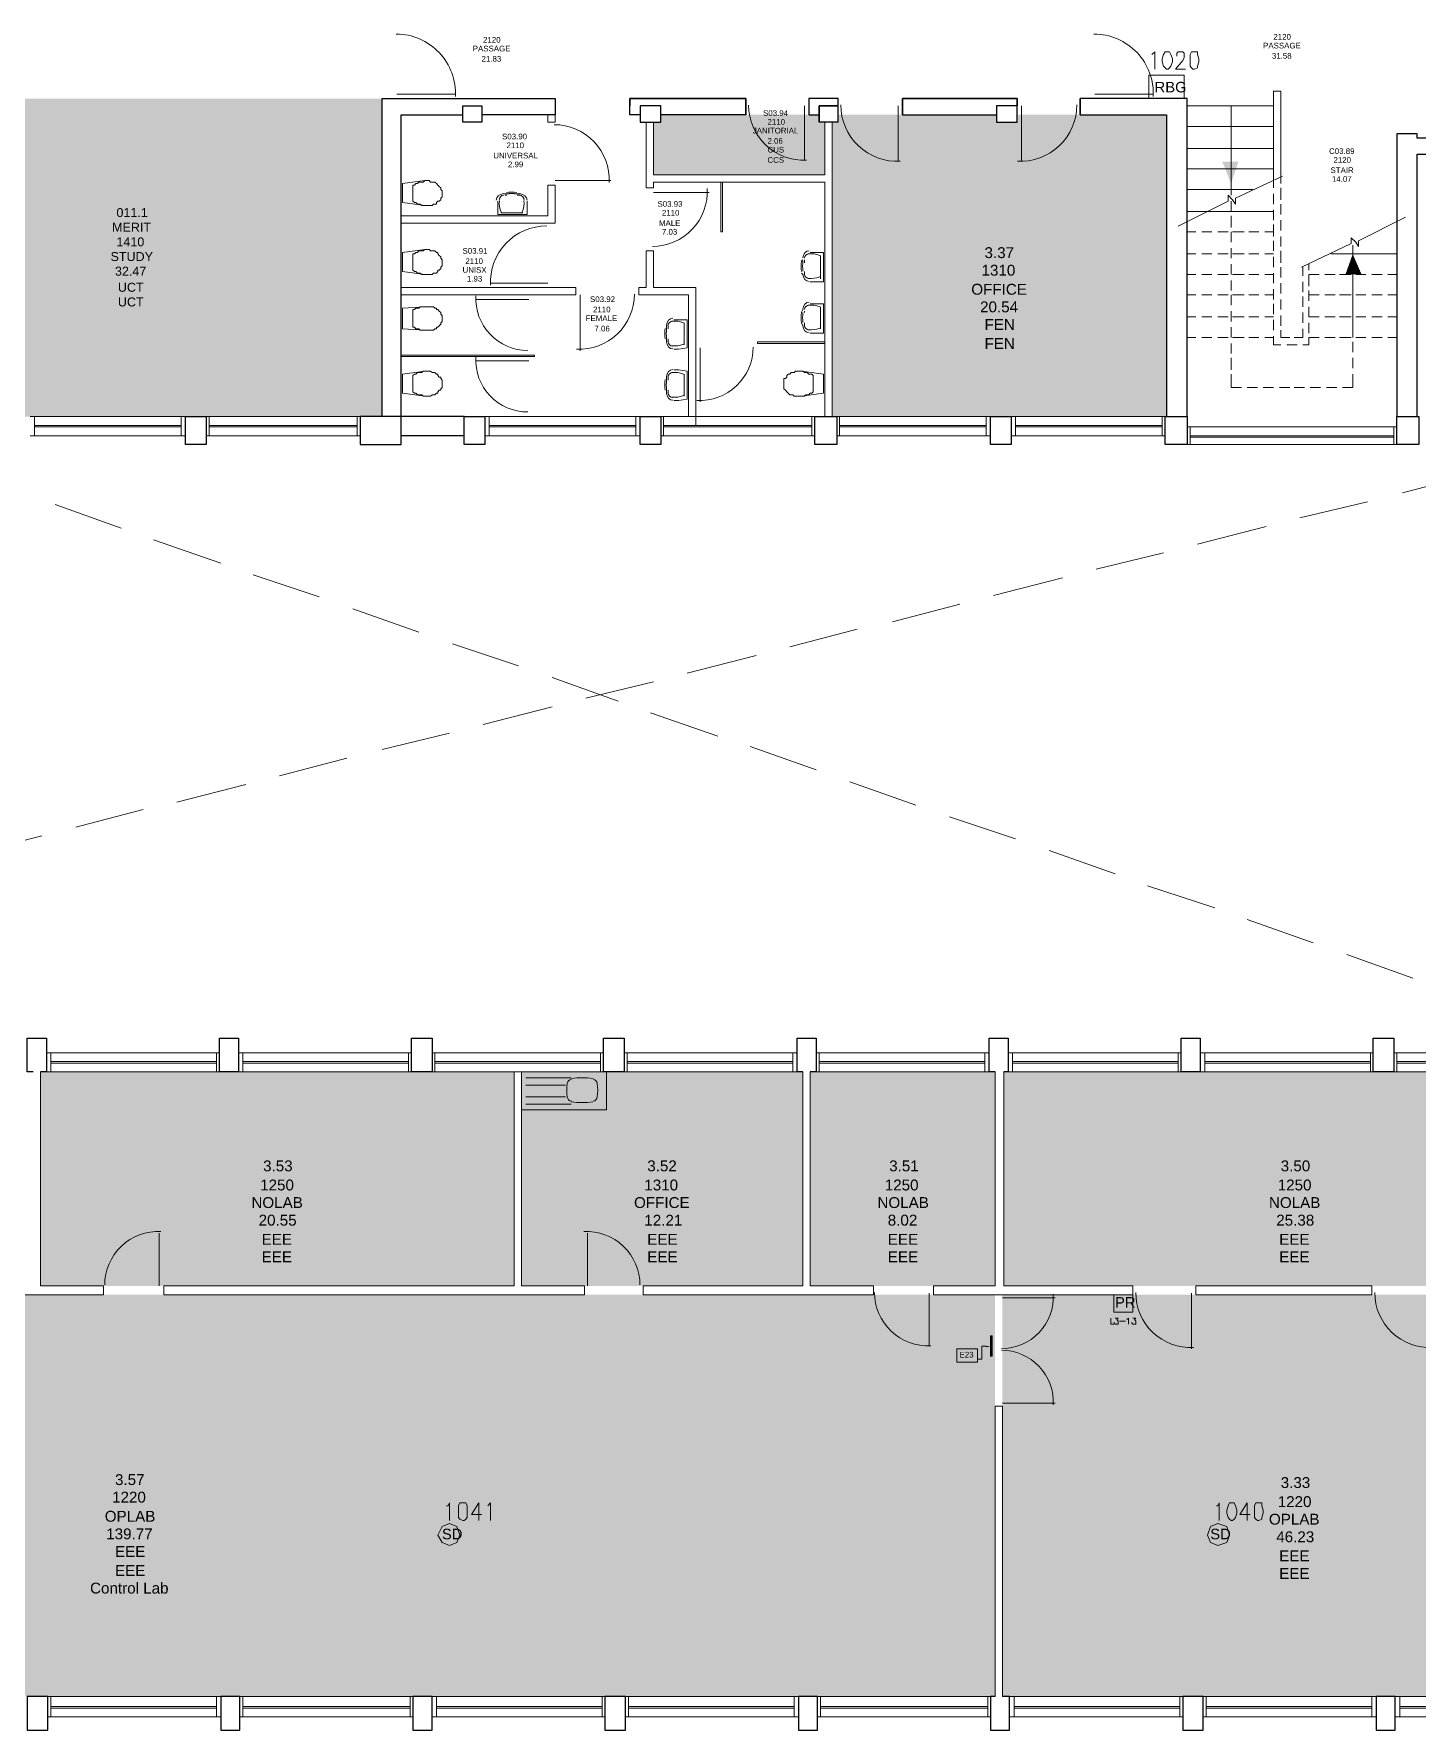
# Model space of a CAD drawing. Header units: millimetres. Extents: x -59 to 47, y 152 to 919.
# Drawn here: x 10.02 to 29.99, y 281.39 to 305.89 of the extents above; entities that cross this region are included whole.
import ezdxf

# ---------------------------------------------------------------- set-up
doc = ezdxf.new("R2010")
doc.units = ezdxf.units.MM
for name, color, linetype, true_color in [('PDF_0', 7, 'Continuous', 0xed1f24), ('PDF_014403$_ps_FIRE_ALARM', 7, 'Continuous', 0x37dd00), ('PDF_014403$HL-TMP', 7, 'Continuous', 0x99cde0)]:
    doc.layers.add(name, color=color, linetype=linetype, true_color=true_color)
for name, color, linetype in [('PDF_014403$_ps_TEXTBOLD$FIRE', 2, 'Continuous'), ('PDF_014403$BL', 7, 'Continuous'), ('PDF_014403$DR', 7, 'Continuous'), ('PDF_014403$FI-DSG', 7, 'Continuous'), ('PDF_014403$PL-STAIR', 7, 'Continuous'), ('PDF_014403$PL-TOIL', 7, 'Continuous'), ('PDF_014403$WA', 7, 'Continuous'), ('PDF_014403$WA-COL', 7, 'Continuous'), ('PDF_014403$WA-EXT', 7, 'Continuous'), ('PDF_014403$WA-PART', 7, 'Continuous'), ('PDF_014403$WN', 7, 'Continuous'), ('PDF_Text', 7, 'Continuous')]:
    doc.layers.add(name, color=color, linetype=linetype)
doc.styles.add('PDF ArialMT', font='arial.ttf')

msp = doc.modelspace()

# ---------------------------------------------------------------- linework, layer by layer
at = {"layer": 'PDF_0', "color": 7, "lineweight": 0}
for points in [[(16.024, 284.061), (16.129, 284.103), (16.172, 284.209), (16.129, 284.336), (16.024, 284.379), (15.918, 284.336), (15.854, 284.209), (15.918, 284.103)], [(27.115, 284.061), (27.242, 284.103), (27.284, 284.209), (27.242, 284.336), (27.115, 284.379), (27.009, 284.336), (26.967, 284.209), (27.009, 284.103)]]:
    msp.add_lwpolyline(points, close=True, dxfattribs=at)
at = {"layer": 'PDF_014403$_ps_FIRE_ALARM', "lineweight": 0}
for points in [[(26.628, 304.953), (26.628, 305.292), (26.12, 305.292), (26.12, 304.953)], [(25.887, 287.427), (25.887, 287.681), (25.612, 287.681), (25.612, 287.427)]]:
    msp.add_lwpolyline(points, close=True, dxfattribs=at)
at = {"layer": 'PDF_014403$_ps_TEXTBOLD$FIRE', "lineweight": 20}
for points in [[(26.163, 305.588), (26.205, 305.63), (26.205, 305.376)], [(26.522, 305.567), (26.522, 305.588), (26.522, 305.609), (26.544, 305.63), (26.565, 305.63), (26.607, 305.63), (26.628, 305.609), (26.628, 305.588), (26.628, 305.567), (26.628, 305.546), (26.607, 305.503), (26.501, 305.376), (26.649, 305.376)], [(25.57, 287.342), (25.57, 287.257), (25.612, 287.257)], [(25.633, 287.342), (25.676, 287.342), (25.655, 287.321), (25.676, 287.3), (25.676, 287.279), (25.676, 287.257), (25.655, 287.257), (25.633, 287.257), (25.612, 287.279)], [(25.697, 287.3), (25.782, 287.3)], [(25.803, 287.321), (25.824, 287.342), (25.824, 287.257)], [(25.887, 287.342), (25.93, 287.342), (25.909, 287.321), (25.93, 287.3), (25.93, 287.279), (25.93, 287.257), (25.909, 287.257), (25.887, 287.257), (25.866, 287.279)], [(15.981, 284.633), (16.002, 284.633), (16.024, 284.675), (16.024, 284.421)], [(16.447, 284.421), (16.447, 284.675), (16.341, 284.506), (16.489, 284.506)], [(16.574, 284.633), (16.616, 284.675), (16.616, 284.421)], [(27.094, 284.633), (27.115, 284.633), (27.136, 284.675), (27.136, 284.421)], [(27.538, 284.421), (27.538, 284.675), (27.433, 284.506), (27.581, 284.506)]]:
    msp.add_lwpolyline(points, dxfattribs=at)
for points in [[(26.374, 305.63), (26.353, 305.63), (26.332, 305.588), (26.311, 305.525), (26.311, 305.482), (26.332, 305.419), (26.353, 305.398), (26.374, 305.376), (26.395, 305.376), (26.417, 305.398), (26.438, 305.419), (26.459, 305.482), (26.459, 305.525), (26.438, 305.588), (26.417, 305.63), (26.395, 305.63)], [(26.755, 305.63), (26.734, 305.63), (26.713, 305.588), (26.713, 305.525), (26.713, 305.482), (26.713, 305.419), (26.734, 305.398), (26.755, 305.376), (26.776, 305.376), (26.819, 305.398), (26.819, 305.419), (26.84, 305.482), (26.84, 305.525), (26.819, 305.588), (26.819, 305.63), (26.776, 305.63)], [(16.214, 284.675), (16.172, 284.675), (16.151, 284.633), (16.151, 284.569), (16.151, 284.527), (16.151, 284.463), (16.172, 284.442), (16.214, 284.421), (16.235, 284.421), (16.256, 284.442), (16.278, 284.463), (16.278, 284.527), (16.278, 284.569), (16.278, 284.633), (16.256, 284.675), (16.235, 284.675)], [(27.306, 284.675), (27.284, 284.675), (27.263, 284.633), (27.242, 284.569), (27.242, 284.527), (27.263, 284.463), (27.284, 284.442), (27.306, 284.421), (27.327, 284.421), (27.348, 284.442), (27.369, 284.463), (27.39, 284.527), (27.39, 284.569), (27.369, 284.633), (27.348, 284.675), (27.327, 284.675)], [(27.687, 284.675), (27.665, 284.675), (27.644, 284.633), (27.644, 284.569), (27.644, 284.527), (27.644, 284.463), (27.665, 284.442), (27.687, 284.421), (27.708, 284.421), (27.75, 284.442), (27.75, 284.463), (27.771, 284.527), (27.771, 284.569), (27.75, 284.633), (27.75, 284.675), (27.708, 284.675)]]:
    msp.add_lwpolyline(points, close=True, dxfattribs=at)
at = {"layer": 'PDF_014403$BL', "lineweight": 9}
for points in [[(27.919, 303.662), (27.919, 303.789), (27.919, 305.059), (28.025, 305.059), (28.025, 303.831), (28.025, 303.725)], [(27.919, 303.577), (27.919, 303.429)], [(28.025, 303.662), (28.025, 303.493)], [(27.919, 303.344), (27.919, 303.196)], [(28.025, 303.429), (28.025, 303.281)], [(27.919, 303.133), (27.919, 302.963)], [(28.025, 303.196), (28.025, 303.048)], [(27.919, 302.9), (27.919, 302.752)], [(28.025, 302.963), (28.025, 302.815)], [(28.025, 302.752), (28.025, 302.582)], [(27.919, 302.667), (27.919, 302.519)], [(28.025, 302.519), (28.025, 302.371)], [(28.343, 302.519), (28.343, 302.392)], [(28.427, 302.561), (28.427, 302.477)], [(27.919, 302.434), (27.919, 302.286)], [(28.025, 302.286), (28.025, 302.138)], [(28.343, 302.307), (28.343, 302.159)], [(28.427, 302.413), (28.427, 302.244)], [(27.919, 302.201), (27.919, 302.053)], [(28.025, 302.053), (28.025, 301.905)], [(28.343, 302.096), (28.343, 301.947)], [(28.427, 302.18), (28.427, 302.032)], [(27.919, 301.99), (27.919, 301.842)], [(27.919, 301.757), (27.919, 301.609)], [(28.025, 301.82), (28.025, 301.672)], [(28.343, 301.863), (28.343, 301.715)], [(28.427, 301.947), (28.427, 301.799)], [(27.919, 301.524), (27.919, 301.397), (28.025, 301.397)], [(28.025, 301.609), (28.025, 301.503), (28.152, 301.503)], [(28.343, 301.63), (28.343, 301.503), (28.216, 301.503)], [(28.427, 301.503), (28.427, 301.397), (28.343, 301.397)], [(28.427, 301.715), (28.427, 301.566)], [(28.11, 301.397), (28.258, 301.397)], [(12.213, 300.36), (9.97, 300.36)], [(14.732, 300.36), (12.51, 300.36)], [(18.775, 300.36), (16.532, 300.36)], [(21.294, 300.36), (19.072, 300.36)], [(23.834, 300.36), (21.612, 300.36)], [(26.353, 300.36), (24.131, 300.36)], [(9.97, 300.085), (12.213, 300.085)], [(12.51, 300.085), (14.732, 300.085)], [(16.532, 300.085), (18.775, 300.085)], [(19.072, 300.085), (21.294, 300.085)], [(21.612, 300.085), (23.834, 300.085)], [(24.131, 300.085), (26.353, 300.085)], [(29.697, 300.212), (26.671, 300.212)], [(26.671, 299.958), (29.697, 299.958)], [(29.782, 299.259), (30.756, 299.513)], [(10.33, 299.09), (11.282, 298.751)], [(28.3, 298.899), (29.274, 299.132)], [(11.748, 298.582), (12.721, 298.243)], [(26.819, 298.518), (27.814, 298.772)], [(25.358, 298.158), (26.332, 298.391)], [(13.187, 298.074), (14.14, 297.756)], [(23.877, 297.777), (24.871, 298.031)], [(14.626, 297.587), (15.579, 297.248)], [(22.416, 297.396), (23.39, 297.65)], [(20.934, 297.037), (21.908, 297.291)], [(16.066, 297.079), (17.018, 296.761)], [(19.453, 296.656), (20.447, 296.91)], [(17.505, 296.592), (18.458, 296.253)], [(17.992, 296.296), (18.966, 296.529)], [(16.51, 295.915), (17.505, 296.169)], [(18.923, 296.084), (19.897, 295.745)], [(15.05, 295.555), (16.024, 295.788)], [(13.568, 295.174), (14.542, 295.428)], [(20.363, 295.597), (21.315, 295.259)], [(12.086, 294.793), (13.081, 295.047)], [(21.802, 295.089), (22.755, 294.751)], [(10.626, 294.433), (11.6, 294.687)], [(23.242, 294.581), (24.194, 294.264)], [(9.144, 294.052), (10.139, 294.306)], [(24.681, 294.094), (25.633, 293.756)], [(26.099, 293.586), (27.073, 293.269)], [(27.538, 293.1), (28.491, 292.761)], [(28.978, 292.592), (29.93, 292.253)], [(12.7, 291.173), (10.203, 291.173)], [(15.473, 291.173), (12.975, 291.173)], [(18.246, 291.173), (15.77, 291.173)], [(21.04, 291.173), (18.542, 291.173)], [(23.813, 291.173), (21.315, 291.173)], [(26.586, 291.173), (24.088, 291.173)], [(29.359, 291.173), (26.861, 291.173)], [(32.153, 291.173), (29.655, 291.173)], [(10.203, 290.898), (12.7, 290.898)], [(12.975, 290.898), (15.473, 290.898)], [(15.77, 290.898), (18.246, 290.898)], [(18.542, 290.898), (21.04, 290.898)], [(21.315, 290.898), (23.813, 290.898)], [(24.088, 290.898), (26.586, 290.898)], [(26.861, 290.898), (29.359, 290.898)], [(29.655, 290.898), (32.153, 290.898)], [(12.721, 281.881), (10.224, 281.881)], [(15.494, 281.881), (12.997, 281.881)], [(18.267, 281.881), (15.77, 281.881)], [(21.061, 281.881), (18.564, 281.881)], [(23.834, 281.881), (21.336, 281.881)], [(26.607, 281.881), (24.109, 281.881)], [(29.401, 281.881), (26.903, 281.881)], [(32.153, 281.881), (29.676, 281.881)], [(10.224, 281.585), (12.721, 281.585)], [(12.997, 281.585), (15.494, 281.585)], [(15.77, 281.585), (18.267, 281.585)], [(18.564, 281.585), (21.061, 281.585)], [(21.336, 281.585), (23.834, 281.585)], [(24.109, 281.585), (26.607, 281.585)], [(26.903, 281.585), (29.401, 281.585)], [(29.676, 281.585), (32.153, 281.585)]]:
    msp.add_lwpolyline(points, dxfattribs=at)
at = {"layer": 'PDF_014403$DR', "lineweight": 0}
for points in [[(15.262, 305.017), (16.108, 305.017), (15.262, 305.017)], [(25.337, 305.017), (26.184, 305.017), (25.337, 305.017)], [(21.146, 304.847), (21.146, 304.064), (21.146, 304.847)], [(22.501, 304.847), (22.501, 304.043), (22.501, 304.847)], [(24.279, 304.847), (24.279, 304.043), (24.279, 304.847)], [(17.548, 303.768), (18.352, 303.768), (17.548, 303.768)], [(18.966, 303.598), (19.77, 303.598), (18.966, 303.598)], [(17.442, 302.286), (16.616, 302.286), (17.442, 302.286)], [(17.167, 302.053), (16.405, 302.053), (17.167, 302.053)], [(17.907, 302.117), (17.907, 301.312), (17.907, 302.117)], [(17.907, 302.117), (17.907, 301.312), (17.907, 302.117)], [(19.643, 301.355), (19.643, 300.572), (19.643, 301.355)], [(17.167, 301.164), (16.405, 301.164), (17.167, 301.164)], [(11.832, 287.808), (11.832, 288.57), (11.832, 287.808)], [(18.013, 287.808), (18.013, 288.57), (18.013, 287.808)], [(22.945, 287.702), (22.945, 286.94), (22.945, 287.702)], [(24.004, 287.638), (24.766, 287.638), (24.004, 287.638)], [(26.734, 287.702), (26.734, 286.898), (26.734, 287.702)], [(24.004, 286.114), (24.766, 286.114), (24.004, 286.114)]]:
    msp.add_lwpolyline(points, dxfattribs=at)
msp.add_lwpolyline([(17.856, 301.335, 0.429405), (18.691, 302.127, -0.429405)], format="xyb", close=True, dxfattribs=at)
for centre, radius, start, end in [((15.251, 305.027), 0.857, 357.0454, 89.9993), ((25.326, 305.027), 0.857, 357.0454, 89.9993), ((21.135, 304.858), 0.794, 179.9998, 272.9555), ((22.486, 304.861), 0.815, 180, 272.9553), ((24.264, 304.861), 0.815, 267.0447, 360), ((17.533, 303.782), 0.794, 357.0447, 90), ((18.951, 303.612), 0.794, 270, 2.9553), ((17.427, 302.3), 0.815, 90, 182.9553), ((17.152, 302.067), 0.751, 177.0447, 270), ((19.633, 301.365), 0.773, 267.0447, 0.0007), ((17.152, 301.178), 0.751, 177.0447, 270), ((11.817, 287.821), 0.773, 87.0447, 180), ((17.999, 287.821), 0.773, 0, 92.9553), ((22.931, 287.715), 0.773, 180, 272.9553), ((23.989, 287.652), 0.751, 270, 2.9553), ((26.723, 287.712), 0.794, 179.9998, 272.9555), ((30.174, 287.712), 0.794, 179.9998, 272.9555), ((23.989, 286.128), 0.751, 357.0447, 90)]:
    msp.add_arc(centre, radius, start, end, dxfattribs=at)
at = {"layer": 'PDF_014403$FI-DSG', "lineweight": 9}
for points in [[(23.855, 286.792), (23.855, 287.088), (23.834, 287.088), (23.834, 286.792)], [(23.347, 286.898), (23.644, 286.898), (23.644, 286.707), (23.347, 286.707)]]:
    msp.add_lwpolyline(points, close=True, dxfattribs=at)
msp.add_lwpolyline([(23.771, 286.94), (23.707, 286.94), (23.707, 286.749), (23.644, 286.749)], dxfattribs=at)
at = {"layer": 'PDF_014403$FI-DSG', "transparency": 33554559}
for points in [[(23.855, 287.088), (23.834, 287.088), (23.855, 286.792)], [(23.834, 287.088), (23.855, 286.792), (23.834, 286.792)], [(23.771, 286.94), (23.834, 286.94), (23.771, 286.919)]]:
    msp.add_solid(points, dxfattribs=at)
at = {"layer": 'PDF_014403$HL-TMP', "transparency": 33554559}
for points in [[(15.05, 304.953), (7.811, 304.953), (15.05, 300.36)], [(7.811, 304.953), (15.05, 300.36), (7.811, 300.36)]]:
    msp.add_solid(points, dxfattribs=at)
at = {"layer": 'PDF_014403$HL-TMP', "color": 33, "true_color": 0xff9d3c, "transparency": 33554559}
for points in [[(21.358, 304.72), (19.072, 304.72), (21.358, 304.614)], [(19.072, 304.72), (21.358, 304.614), (19.072, 304.614)], [(21.442, 303.852), (18.966, 303.852), (18.966, 304.614)], [(18.966, 304.614), (21.442, 304.614), (21.442, 303.852)], [(21.442, 303.852), (21.442, 303.852), (18.966, 303.852)]]:
    msp.add_solid(points, dxfattribs=at)
at = {"layer": 'PDF_014403$HL-TMP', "color": 54, "true_color": 0x999900, "transparency": 33554559}
for points in [[(23.919, 304.72), (21.633, 304.72), (23.919, 304.614)], [(21.633, 304.72), (23.919, 304.614), (21.633, 304.614)], [(26.374, 304.72), (24.215, 304.72), (26.374, 304.614)], [(24.215, 304.72), (26.374, 304.614), (24.215, 304.614)], [(26.374, 304.614), (21.548, 304.614), (26.374, 300.36)], [(21.548, 304.614), (26.374, 300.36), (21.548, 300.36)]]:
    msp.add_solid(points, dxfattribs=at)
at = {"layer": 'PDF_014403$HL-TMP', "color": 16, "true_color": 0x800000, "transparency": 33554559}
for points in [[(16.955, 290.898), (10.118, 290.898), (16.955, 287.808)], [(10.118, 290.898), (16.955, 287.808), (10.118, 287.808)], [(21.125, 290.898), (17.061, 290.898), (21.125, 287.808)], [(17.061, 290.898), (21.125, 287.808), (17.061, 287.808)], [(23.898, 290.898), (21.231, 290.898), (23.898, 287.808)], [(21.231, 290.898), (23.898, 287.808), (21.231, 287.808)], [(32.449, 290.898), (24.025, 290.898), (32.449, 287.808)], [(24.025, 290.898), (32.449, 287.808), (24.025, 287.808)], [(-1.08, 287.681), (23.898, 287.681), (23.898, 287.681)], [(23.898, 287.681), (-1.08, 287.681), (23.898, 287.3)], [(-1.08, 287.681), (23.898, 287.3), (-1.08, 287.3)], [(32.449, 287.681), (24.004, 287.681), (24.004, 287.681)], [(32.449, 287.681), (24.004, 287.681), (32.449, 287.554)], [(24.004, 287.681), (32.449, 287.554), (24.004, 287.554)], [(32.449, 287.554), (24.004, 287.554), (32.449, 287.427)], [(24.004, 287.554), (32.449, 287.427), (24.004, 287.427)], [(23.898, 287.3), (-1.08, 287.3), (-0.148, 287.3)], [(-1.08, 287.3), (23.898, 287.3), (23.898, 287.3)], [(23.898, 287.3), (-0.148, 287.3), (23.898, 287.194)], [(-0.148, 287.3), (23.898, 287.194), (-0.148, 287.194)], [(31.687, 287.427), (24.004, 287.427), (31.687, 285.247)], [(24.004, 287.427), (31.687, 285.247), (24.004, 285.247)], [(23.898, 287.194), (-1.08, 287.194), (23.898, 285.501)], [(-1.08, 287.194), (23.898, 285.501), (-1.08, 285.501)], [(23.898, 285.501), (-1.08, 285.501), (-0.148, 285.501)], [(-1.08, 285.501), (23.898, 285.501), (23.898, 285.501)], [(23.898, 285.374), (-1.08, 285.374), (23.898, 282.431)], [(-1.08, 285.374), (23.898, 282.431), (-1.08, 282.431)], [(23.898, 285.501), (-0.148, 285.501), (23.898, 285.374)], [(-0.148, 285.501), (23.898, 285.374), (-0.148, 285.374)], [(32.449, 285.247), (32.449, 285.247), (24.004, 285.247)], [(32.449, 285.247), (24.004, 285.247), (31.687, 285.247)], [(32.449, 285.247), (24.004, 285.247), (32.449, 281.881)], [(24.004, 285.247), (32.449, 281.881), (24.004, 281.881)], [(23.898, 282.431), (-1.08, 282.431), (-0.91, 282.431)], [(-1.08, 282.431), (23.898, 282.431), (23.898, 282.431)], [(23.898, 282.431), (-0.91, 282.431), (23.898, 281.881)], [(-0.91, 282.431), (23.898, 281.881), (-0.91, 281.881)]]:
    msp.add_solid(points, dxfattribs=at)
at = {"layer": 'PDF_014403$PL-STAIR', "lineweight": 9}
for points in [[(27.919, 304.847), (26.671, 304.847)], [(27.306, 303.556), (27.306, 303.725), (27.306, 304.847)], [(27.919, 304.551), (26.671, 304.551)], [(27.919, 304.233), (26.671, 304.233)], [(28.046, 303.831), (27.369, 303.514), (27.369, 303.429), (27.327, 303.493), (27.263, 303.556), (27.263, 303.471), (26.544, 303.112)], [(27.919, 303.937), (26.671, 303.937)], [(27.623, 303.641), (26.671, 303.641)], [(27.306, 303.471), (27.306, 303.323)], [(27.919, 303.323), (26.988, 303.323), (26.671, 303.323)], [(27.306, 303.26), (27.306, 303.09)], [(29.824, 303.239), (29.147, 302.9), (29.147, 302.815), (29.105, 302.879), (29.041, 302.942), (29.041, 302.858), (28.322, 302.519)], [(26.798, 303.027), (26.671, 303.027)], [(27.03, 303.027), (26.882, 303.027)], [(27.263, 303.027), (27.115, 303.027)], [(27.306, 303.027), (27.306, 302.879)], [(27.496, 303.027), (27.327, 303.027)], [(27.708, 303.027), (27.56, 303.027)], [(27.919, 303.027), (27.792, 303.027)], [(27.306, 302.794), (27.306, 302.646)], [(29.062, 302.646), (29.062, 302.836)], [(26.798, 302.709), (26.671, 302.709)], [(27.03, 302.709), (26.882, 302.709)], [(27.263, 302.709), (27.115, 302.709)], [(27.306, 302.561), (27.306, 302.413)], [(27.496, 302.709), (27.327, 302.709)], [(27.708, 302.709), (27.56, 302.709)], [(27.919, 302.709), (27.792, 302.709)], [(28.745, 302.709), (29.697, 302.709)], [(29.062, 302.709), (29.062, 301.609)], [(29.062, 302.413), (29.062, 302.582)], [(26.798, 302.413), (26.671, 302.413)], [(27.03, 302.413), (26.882, 302.413)], [(27.263, 302.413), (27.115, 302.413)], [(27.306, 302.328), (27.306, 302.18)], [(27.496, 302.413), (27.327, 302.413)], [(27.708, 302.413), (27.56, 302.413)], [(27.919, 302.413), (27.792, 302.413)], [(28.427, 302.413), (28.576, 302.413)], [(28.66, 302.413), (28.808, 302.413)], [(28.872, 302.413), (29.041, 302.413)], [(29.062, 302.201), (29.062, 302.35)], [(29.105, 302.413), (29.253, 302.413)], [(29.338, 302.413), (29.486, 302.413)], [(29.57, 302.413), (29.697, 302.413)], [(26.798, 302.117), (26.671, 302.117)], [(27.03, 302.117), (26.882, 302.117)], [(27.263, 302.117), (27.115, 302.117)], [(27.306, 302.117), (27.306, 301.969)], [(27.496, 302.117), (27.327, 302.117)], [(27.708, 302.117), (27.56, 302.117)], [(27.919, 302.117), (27.792, 302.117)], [(28.427, 302.117), (28.576, 302.117)], [(28.66, 302.117), (28.808, 302.117)], [(28.872, 302.117), (29.041, 302.117)], [(29.062, 301.969), (29.062, 302.117)], [(29.105, 302.117), (29.253, 302.117)], [(29.338, 302.117), (29.486, 302.117)], [(29.57, 302.117), (29.697, 302.117)], [(26.798, 301.799), (26.671, 301.799)], [(27.03, 301.799), (26.882, 301.799)], [(27.263, 301.799), (27.115, 301.799)], [(27.306, 301.884), (27.306, 301.736)], [(27.496, 301.799), (27.327, 301.799)], [(27.708, 301.799), (27.56, 301.799)], [(27.919, 301.799), (27.792, 301.799)], [(28.427, 301.799), (28.576, 301.799)], [(28.66, 301.799), (28.808, 301.799)], [(28.872, 301.799), (29.041, 301.799)], [(29.062, 301.736), (29.062, 301.884)], [(29.105, 301.799), (29.253, 301.799)], [(29.338, 301.799), (29.486, 301.799)], [(29.57, 301.799), (29.697, 301.799)], [(26.798, 301.503), (26.671, 301.503)], [(27.03, 301.503), (26.882, 301.503)], [(27.263, 301.503), (27.115, 301.503)], [(27.306, 301.651), (27.306, 301.503)], [(27.496, 301.503), (27.327, 301.503)], [(27.708, 301.503), (27.56, 301.503)], [(27.919, 301.503), (27.792, 301.503)], [(28.427, 301.503), (28.576, 301.503)], [(28.66, 301.503), (28.808, 301.503)], [(28.872, 301.503), (29.041, 301.503)], [(29.062, 301.503), (29.062, 301.672)], [(29.105, 301.503), (29.253, 301.503)], [(29.338, 301.503), (29.486, 301.503)], [(29.57, 301.503), (29.697, 301.503)], [(27.306, 301.418), (27.306, 301.27)], [(29.062, 301.291), (29.062, 301.439)], [(27.306, 301.207), (27.306, 301.037)], [(29.062, 301.058), (29.062, 301.207)], [(27.306, 300.974), (27.306, 300.783), (27.454, 300.783)], [(27.538, 300.783), (27.687, 300.783)], [(27.771, 300.783), (27.919, 300.783)], [(28.004, 300.783), (28.152, 300.783)], [(28.216, 300.783), (28.364, 300.783)], [(28.449, 300.783), (28.597, 300.783)], [(28.681, 300.783), (28.83, 300.783)], [(28.914, 300.783), (29.062, 300.783), (29.062, 300.974)]]:
    msp.add_lwpolyline(points, dxfattribs=at)
at = {"layer": 'PDF_014403$PL-STAIR', "transparency": 33554559}
for points in [[(27.179, 304.043), (27.306, 303.725), (27.411, 304.043)], [(29.189, 302.413), (29.062, 302.709), (28.957, 302.413)]]:
    msp.add_solid(points, dxfattribs=at)
at = {"layer": 'PDF_014403$PL-TOIL', "lineweight": 9}
for points in [[(15.833, 303.429), (15.833, 303.45), (15.854, 303.471), (15.875, 303.471), (15.897, 303.493), (15.897, 303.514), (15.918, 303.535), (15.918, 303.556), (15.918, 303.577), (15.918, 303.598), (15.918, 303.62), (15.897, 303.641), (15.897, 303.662), (15.875, 303.683), (15.854, 303.704), (15.833, 303.725), (15.812, 303.747), (15.791, 303.747), (15.77, 303.747), (15.748, 303.747), (15.727, 303.768), (15.706, 303.768), (15.685, 303.768), (15.664, 303.768), (15.346, 303.725), (15.346, 303.45), (15.664, 303.408), (15.643, 303.408), (15.621, 303.408), (15.6, 303.429), (15.579, 303.429), (15.558, 303.429), (15.537, 303.45), (15.516, 303.45), (15.494, 303.471), (15.494, 303.704), (15.516, 303.704), (15.537, 303.725), (15.558, 303.725), (15.579, 303.747), (15.6, 303.747), (15.621, 303.747), (15.643, 303.747), (15.664, 303.768)], [(15.918, 303.577), (15.918, 303.556), (15.918, 303.535), (15.897, 303.514), (15.897, 303.493), (15.875, 303.471), (15.854, 303.471), (15.833, 303.45), (15.833, 303.429), (15.812, 303.429), (15.791, 303.429), (15.77, 303.408), (15.748, 303.408), (15.727, 303.408), (15.706, 303.408), (15.685, 303.408), (15.664, 303.408)], [(16.722, 303.471), (16.722, 303.387), (16.722, 303.281), (17.145, 303.281), (17.145, 303.387), (17.145, 303.471)], [(17.082, 303.302), (16.764, 303.302)], [(15.833, 302.434), (15.854, 302.455), (15.854, 302.477), (15.875, 302.477), (15.897, 302.498), (15.897, 302.519), (15.918, 302.54), (15.918, 302.561), (15.918, 302.582), (15.918, 302.604), (15.918, 302.625), (15.897, 302.646), (15.897, 302.667), (15.875, 302.688), (15.854, 302.709), (15.854, 302.731), (15.833, 302.731), (15.812, 302.752), (15.791, 302.752), (15.77, 302.752), (15.748, 302.752), (15.727, 302.773), (15.706, 302.773), (15.685, 302.773), (15.664, 302.773), (15.346, 302.731), (15.346, 302.455), (15.664, 302.413), (15.643, 302.413), (15.621, 302.413), (15.6, 302.434), (15.579, 302.434), (15.558, 302.434), (15.537, 302.455), (15.516, 302.455), (15.494, 302.477), (15.494, 302.709), (15.516, 302.709), (15.537, 302.731), (15.558, 302.731), (15.579, 302.752), (15.6, 302.752), (15.621, 302.752), (15.643, 302.752), (15.664, 302.773)], [(21.231, 302.307), (21.294, 302.307), (21.421, 302.307), (21.421, 302.731), (21.294, 302.731), (21.231, 302.731)], [(15.918, 302.582), (15.918, 302.561), (15.918, 302.54), (15.897, 302.519), (15.897, 302.498), (15.875, 302.477), (15.854, 302.477), (15.854, 302.455), (15.833, 302.434), (15.812, 302.434), (15.791, 302.434), (15.77, 302.413), (15.748, 302.413), (15.727, 302.413), (15.706, 302.413), (15.685, 302.413), (15.664, 302.413)], [(21.379, 302.688), (21.379, 302.35)], [(21.104, 302.434), (21.125, 302.413)], [(15.833, 301.63), (15.833, 301.651), (15.854, 301.651), (15.875, 301.672), (15.897, 301.693), (15.897, 301.715), (15.918, 301.736), (15.918, 301.757), (15.918, 301.778), (15.918, 301.799), (15.918, 301.82), (15.897, 301.842), (15.897, 301.863), (15.875, 301.884), (15.854, 301.905), (15.833, 301.905), (15.833, 301.926), (15.812, 301.926), (15.791, 301.947), (15.77, 301.947), (15.748, 301.947), (15.727, 301.947), (15.706, 301.947), (15.685, 301.947), (15.664, 301.947), (15.346, 301.926), (15.346, 301.63), (15.664, 301.609), (15.643, 301.609), (15.621, 301.609), (15.6, 301.609), (15.579, 301.63), (15.558, 301.63), (15.537, 301.63), (15.516, 301.651), (15.494, 301.651), (15.494, 301.905), (15.516, 301.905), (15.537, 301.926), (15.558, 301.926), (15.579, 301.926), (15.6, 301.947), (15.621, 301.947), (15.643, 301.947), (15.664, 301.947)], [(15.918, 301.778), (15.918, 301.757), (15.918, 301.736), (15.897, 301.715), (15.897, 301.693), (15.875, 301.672), (15.854, 301.651), (15.833, 301.651), (15.833, 301.63), (15.812, 301.63), (15.791, 301.609), (15.77, 301.609), (15.748, 301.609), (15.727, 301.609), (15.706, 301.609), (15.685, 301.609), (15.664, 301.609)], [(19.262, 301.334), (19.326, 301.334), (19.453, 301.355), (19.453, 301.757), (19.326, 301.757), (19.262, 301.757)], [(21.231, 301.566), (21.294, 301.566), (21.421, 301.566), (21.421, 301.99), (21.294, 301.99), (21.231, 301.99)], [(21.379, 301.947), (21.379, 301.63)], [(19.41, 301.715), (19.41, 301.397)], [(15.833, 300.699), (15.854, 300.699), (15.854, 300.72), (15.875, 300.741), (15.897, 300.741), (15.897, 300.762), (15.918, 300.783), (15.918, 300.804), (15.918, 300.847), (15.918, 300.868), (15.918, 300.889), (15.897, 300.91), (15.897, 300.931), (15.875, 300.931), (15.854, 300.953), (15.854, 300.974), (15.833, 300.974), (15.812, 300.995), (15.791, 300.995), (15.77, 300.995), (15.748, 301.016), (15.727, 301.016), (15.706, 301.016), (15.685, 301.016), (15.664, 301.016), (15.346, 300.974), (15.346, 300.699), (15.664, 300.656), (15.643, 300.656), (15.621, 300.677), (15.6, 300.677), (15.579, 300.677), (15.558, 300.677), (15.537, 300.699), (15.516, 300.699), (15.494, 300.72), (15.494, 300.953), (15.516, 300.974), (15.537, 300.974), (15.558, 300.995), (15.579, 300.995), (15.6, 300.995), (15.621, 300.995), (15.643, 301.016), (15.664, 301.016)], [(19.262, 300.593), (19.326, 300.593), (19.453, 300.614), (19.453, 301.016), (19.326, 301.037), (19.262, 301.037)], [(20.934, 300.974), (20.913, 300.974), (20.892, 300.953), (20.892, 300.931), (20.871, 300.91), (20.85, 300.91), (20.85, 300.889), (20.85, 300.847), (20.85, 300.826), (20.85, 300.804), (20.85, 300.783), (20.85, 300.762), (20.871, 300.741), (20.892, 300.72), (20.913, 300.699), (20.934, 300.677), (20.955, 300.677), (20.977, 300.677), (20.998, 300.656), (21.019, 300.656), (21.04, 300.656), (21.061, 300.656), (21.082, 300.656), (21.104, 300.656), (21.421, 300.699), (21.421, 300.974), (21.104, 301.016), (21.125, 301.016), (21.146, 300.995), (21.167, 300.995), (21.188, 300.995), (21.209, 300.974), (21.231, 300.974), (21.252, 300.974), (21.273, 300.953), (21.273, 300.72), (21.252, 300.699), (21.231, 300.699), (21.209, 300.677), (21.188, 300.677), (21.167, 300.677), (21.146, 300.656), (21.125, 300.656), (21.104, 300.656)], [(20.85, 300.826), (20.85, 300.847), (20.85, 300.889), (20.85, 300.91), (20.871, 300.91), (20.892, 300.931), (20.892, 300.953), (20.913, 300.974), (20.934, 300.974), (20.955, 300.995), (20.977, 300.995), (20.998, 300.995), (21.019, 301.016), (21.04, 301.016), (21.061, 301.016), (21.082, 301.016), (21.104, 301.016)], [(15.918, 300.847), (15.918, 300.804), (15.918, 300.783), (15.897, 300.762), (15.897, 300.741), (15.875, 300.741), (15.854, 300.72), (15.854, 300.699), (15.833, 300.699), (15.812, 300.677), (15.791, 300.677), (15.77, 300.677), (15.748, 300.656), (15.727, 300.656), (15.706, 300.656), (15.685, 300.656), (15.664, 300.656)], [(19.41, 300.974), (19.41, 300.656)], [(17.061, 290.898), (17.061, 290.898)], [(17.124, 290.813), (17.78, 290.813)], [(17.124, 290.708), (17.696, 290.708)], [(17.124, 290.538), (17.696, 290.538)], [(17.061, 290.348), (17.061, 290.348)], [(17.124, 290.432), (17.78, 290.432)]]:
    msp.add_lwpolyline(points, dxfattribs=at)
for points in [[(16.806, 303.559, 0.384834), (16.739, 303.485, -0.384834)], [(17.099, 303.485, 0.384807), (17.032, 303.559, -0.384807)], [(21.124, 302.607, 0.047774), (21.124, 302.459, -0.047774)], [(21.216, 302.713, 0.384807), (21.142, 302.646, -0.384807)], [(21.142, 302.42, 0.384834), (21.216, 302.353, -0.384834)], [(21.124, 301.866, 0.047774), (21.124, 301.718, -0.047774)], [(21.216, 301.972, 0.384807), (21.142, 301.905, -0.384807)], [(19.247, 301.739, 0.384807), (19.174, 301.673, -0.384807)], [(21.142, 301.679, 0.384834), (21.216, 301.612, -0.384834)], [(19.174, 301.446, 0.384834), (19.247, 301.379, -0.384834)], [(19.247, 300.998, 0.384807), (19.174, 300.932, -0.384807)], [(19.174, 300.705, 0.384834), (19.247, 300.638, -0.384834)]]:
    msp.add_lwpolyline(points, format="xyb", close=True, dxfattribs=at)
for points in [[(17.04, 303.577), (16.993, 303.577, 0.047774), (16.849, 303.577), (16.807, 303.577)], [(21.125, 302.625), (21.104, 302.604, 0.047856), (21.103, 302.457)], [(21.125, 301.905), (21.103, 301.868, 0.047856), (21.104, 301.715), (21.125, 301.672)], [(19.156, 301.672), (19.156, 301.633, 0.047774), (19.156, 301.482), (19.156, 301.439)], [(19.156, 300.931), (19.156, 300.892, 0.047774), (19.156, 300.741), (19.156, 300.699)], [(17.782, 290.792, 0.341129), (17.723, 290.73, 0.068386), (17.723, 290.537, 0.341129), (17.782, 290.475)], [(18.096, 290.475, 0.341129), (18.155, 290.537, 0.068386), (18.155, 290.73, 0.341129), (18.096, 290.792)]]:
    msp.add_lwpolyline(points, format="xyb", dxfattribs=at)
for points in [[(16.828, 303.556), (16.849, 303.556)], [(16.997, 303.556), (17.04, 303.556)], [(21.146, 302.582), (21.146, 302.625)], [(21.146, 302.413), (21.146, 302.455)], [(21.146, 301.863), (21.146, 301.884)], [(19.177, 301.63), (19.177, 301.672)], [(21.146, 301.672), (21.146, 301.715)], [(19.177, 301.439), (19.177, 301.482)], [(19.177, 300.889), (19.177, 300.931)], [(19.177, 300.699), (19.177, 300.741)], [(17.061, 290.898), (18.288, 290.898), (18.288, 290.348), (17.061, 290.348)]]:
    msp.add_lwpolyline(points, close=True, dxfattribs=at)
for centre, radius, start, end in [((17.075, 303.443), 0.335, 174.0757, 202.7396), ((16.919, 302.806), 0.796, 84.5202, 95.4798), ((16.919, 302.806), 0.775, 84.5297, 95.4703), ((16.763, 303.443), 0.336, 337.1573, 6.0275), ((21.237, 302.377), 0.336, 67.1573, 96.0275), ((21.237, 302.689), 0.335, 264.0757, 292.7396), ((21.237, 301.636), 0.336, 67.1573, 96.0275), ((19.927, 301.559), 0.796, 174.5202, 185.4798), ((19.927, 301.559), 0.775, 174.5297, 185.4703), ((19.269, 301.404), 0.336, 67.1573, 96.0275), ((21.237, 301.948), 0.335, 264.0757, 292.7396), ((19.269, 301.715), 0.335, 264.0757, 292.7396), ((19.927, 300.818), 0.796, 174.5202, 185.4798), ((19.927, 300.818), 0.775, 174.5297, 185.4703), ((19.269, 300.663), 0.336, 67.1573, 96.0275), ((19.269, 300.974), 0.335, 264.0757, 292.7396), ((17.939, 289.511), 1.302, 83.1692, 96.8308), ((17.935, 291.758), 1.302, 263.1665, 276.8335)]:
    msp.add_arc(centre, radius, start, end, dxfattribs=at)
for points in [[(16.801, 303.58), (16.742, 303.575), (16.697, 303.534), (16.697, 303.485)], [(17.141, 303.486), (17.141, 303.534), (17.096, 303.575), (17.037, 303.58)], [(21.216, 302.755), (21.167, 302.755), (21.126, 302.71), (21.121, 302.651)], [(21.121, 302.415), (21.126, 302.356), (21.167, 302.311), (21.216, 302.311)], [(21.216, 302.014), (21.167, 302.014), (21.126, 301.969), (21.121, 301.91)], [(19.247, 301.781), (19.199, 301.781), (19.158, 301.736), (19.153, 301.677)], [(21.121, 301.674), (21.126, 301.615), (21.167, 301.57), (21.216, 301.57)], [(19.153, 301.442), (19.158, 301.382), (19.199, 301.337), (19.247, 301.337)], [(19.247, 301.041), (19.199, 301.041), (19.158, 300.995), (19.153, 300.936)], [(19.153, 300.701), (19.158, 300.641), (19.199, 300.596), (19.247, 300.596)]]:
    msp.add_open_spline(points, degree=3, dxfattribs=at)
at = {"layer": 'PDF_014403$WA', "lineweight": 20}
for points in [[(17.548, 304.72), (17.548, 304.614), (17.442, 304.614), (17.442, 304.72)], [(21.442, 300.36), (21.442, 303.747), (18.966, 303.747), (18.966, 303.662), (18.86, 303.662), (18.86, 304.614), (18.86, 303.683)], [(18.966, 304.614), (18.966, 303.852), (21.442, 303.852), (21.442, 304.614)], [(15.325, 303.154), (17.548, 303.154), (17.548, 303.704), (17.442, 303.704)], [(17.548, 303.704), (17.442, 303.704), (17.442, 303.26), (15.325, 303.26)], [(19.114, 300.233), (19.58, 300.233), (19.58, 302.223), (18.966, 302.223), (18.966, 302.752), (18.86, 302.752), (18.86, 302.223), (18.754, 302.223), (18.754, 302.117), (19.474, 302.117), (19.474, 300.36), (19.072, 300.36)], [(15.325, 302.117), (17.844, 302.117), (17.844, 302.223), (15.325, 302.223)], [(10.118, 290.898), (10.118, 287.808), (11.028, 287.808), (11.028, 287.681), (6.329, 287.681), (6.329, 287.808)], [(17.061, 290.898), (17.061, 287.808), (17.971, 287.808), (17.971, 287.681), (11.896, 287.681), (11.896, 287.808)], [(16.955, 290.898), (16.955, 287.808), (11.896, 287.808), (11.896, 287.681)], [(21.231, 290.898), (21.231, 287.808), (22.141, 287.808), (22.141, 287.681), (18.818, 287.681), (18.818, 287.808), (21.125, 287.808), (21.125, 290.898)], [(23.898, 290.898), (23.898, 287.808), (23.009, 287.808), (23.009, 287.681), (25.887, 287.681), (25.887, 287.808), (24.025, 287.808), (24.025, 290.898)], [(11.028, 287.808), (11.028, 287.681)], [(24.004, 281.881), (24.004, 286.072), (23.898, 286.072), (23.898, 281.881)]]:
    msp.add_lwpolyline(points, dxfattribs=at)
for points in [[(21.548, 300.36), (21.548, 304.614)], [(29.338, 287.681), (29.338, 287.808), (26.798, 287.808), (26.798, 287.681)]]:
    msp.add_lwpolyline(points, close=True, dxfattribs=at)
at = {"layer": 'PDF_014403$WA-COL', "lineweight": 25}
for points in [[(16.214, 304.847), (16.489, 304.847), (16.489, 304.614), (16.214, 304.614)], [(19.072, 304.614), (19.072, 304.847), (18.775, 304.847), (18.775, 304.614)], [(24.215, 304.614), (24.215, 304.847), (23.919, 304.847), (23.919, 304.614)], [(12.213, 300.36), (12.51, 300.36), (12.51, 299.958), (12.213, 299.958)], [(15.325, 300.36), (14.732, 300.36), (14.732, 299.958), (15.325, 299.958)], [(16.235, 300.36), (16.532, 300.36), (16.532, 299.958), (16.235, 299.958)], [(18.775, 300.36), (19.072, 300.36), (19.072, 299.958), (18.775, 299.958)], [(23.834, 300.36), (24.131, 300.36), (24.131, 299.958), (23.834, 299.958)], [(26.353, 300.36), (26.671, 300.36), (26.671, 299.958), (26.353, 299.958)], [(29.697, 300.36), (30.015, 300.36), (30.015, 299.958), (29.697, 299.958)], [(12.7, 291.385), (12.975, 291.385), (12.975, 290.898), (12.7, 290.898)], [(15.473, 291.385), (15.77, 291.385), (15.77, 290.898), (15.473, 290.898)], [(18.246, 291.385), (18.542, 291.385), (18.542, 290.898), (18.246, 290.898)], [(26.586, 291.385), (26.861, 291.385), (26.861, 290.898), (26.586, 290.898)], [(29.359, 291.385), (29.655, 291.385), (29.655, 290.898), (29.359, 290.898)], [(9.927, 281.881), (9.927, 281.394), (10.224, 281.394), (10.224, 281.881)], [(12.721, 281.881), (12.721, 281.394), (12.997, 281.394), (12.997, 281.881)], [(15.494, 281.881), (15.494, 281.394), (15.77, 281.394), (15.77, 281.881)], [(18.267, 281.881), (18.267, 281.394), (18.564, 281.394), (18.564, 281.881)], [(21.061, 281.881), (21.061, 281.394), (21.336, 281.394), (21.336, 281.881)], [(26.607, 281.881), (26.607, 281.394), (26.903, 281.394), (26.903, 281.881)], [(29.401, 281.881), (29.401, 281.394), (29.676, 281.394), (29.676, 281.881)]]:
    msp.add_lwpolyline(points, close=True, dxfattribs=at)
for points in [[(19.072, 304.847), (18.775, 304.847), (18.775, 304.614)], [(21.633, 304.614), (21.358, 304.614), (21.358, 304.847), (21.633, 304.847), (21.358, 304.847), (21.358, 304.614)], [(23.919, 304.847), (23.919, 304.614), (24.215, 304.614), (24.215, 304.847)], [(10.012, 290.898), (9.927, 290.898), (9.927, 291.385), (10.203, 291.385), (10.203, 290.898), (10.118, 290.898)], [(21.125, 290.898), (21.04, 290.898), (21.04, 291.385), (21.315, 291.385), (21.315, 290.898), (21.231, 290.898)], [(23.898, 290.898), (23.813, 290.898), (23.813, 291.385), (24.088, 291.385), (24.088, 290.898), (24.025, 290.898)], [(23.898, 281.881), (23.834, 281.881), (23.834, 281.394), (24.109, 281.394), (24.109, 281.881), (24.004, 281.881)]]:
    msp.add_lwpolyline(points, dxfattribs=at)
at = {"layer": 'PDF_014403$WA-EXT', "lineweight": 25}
for points in [[(15.05, 300.36), (15.05, 304.953), (17.548, 304.953), (17.548, 304.72), (16.489, 304.72)], [(18.775, 304.72), (18.627, 304.72), (18.627, 304.953), (20.299, 304.953), (18.627, 304.953), (18.627, 304.847), (18.627, 304.953)], [(20.299, 304.72), (20.299, 304.953), (20.299, 304.72), (19.072, 304.72)], [(21.633, 304.614), (21.633, 304.953), (21.209, 304.953), (21.209, 304.72), (21.358, 304.72)], [(22.564, 304.72), (22.564, 304.953), (24.215, 304.953), (24.215, 304.847), (24.215, 304.953), (22.564, 304.953), (22.564, 304.72), (23.919, 304.72)], [(26.671, 300.36), (26.671, 304.953), (25.125, 304.953)], [(16.235, 300.36), (15.325, 300.36), (15.325, 304.72), (16.214, 304.72)], [(25.125, 304.72), (26.374, 304.72), (26.374, 300.36)], [(29.994, 300.36), (29.994, 304.149), (32.597, 304.149), (32.597, 304.382), (29.994, 304.382), (29.994, 304.445), (29.697, 304.445), (29.697, 300.36)], [(16.235, 300.085), (15.325, 300.085)]]:
    msp.add_lwpolyline(points, dxfattribs=at)
for points in [[(25.125, 304.953), (25.125, 304.72)], [(21.294, 300.36), (21.612, 300.36), (21.612, 299.958), (21.294, 299.958)]]:
    msp.add_lwpolyline(points, close=True, dxfattribs=at)
at = {"layer": 'PDF_014403$WA-PART', "lineweight": 18}
for points in [[(19.939, 303.747), (19.961, 303.747), (19.961, 303.027), (19.939, 303.027)], [(20.469, 301.439), (21.442, 301.439), (21.442, 301.418), (20.469, 301.418)], [(15.325, 301.228), (17.251, 301.228), (17.251, 301.249), (15.325, 301.249)]]:
    msp.add_lwpolyline(points, close=True, dxfattribs=at)
at = {"layer": 'PDF_014403$WN', "lineweight": 0}
for points in [[(10.033, 300.36), (10.033, 300.085)], [(12.15, 300.085), (12.15, 300.36)], [(12.213, 300.085), (12.213, 300.36)], [(12.51, 300.36), (12.51, 300.085)], [(12.552, 300.36), (12.552, 300.085)], [(14.69, 300.085), (14.69, 300.36)], [(14.732, 300.085), (14.732, 300.36)], [(16.532, 300.36), (16.532, 300.085)], [(16.595, 300.36), (16.595, 300.085)], [(18.712, 300.085), (18.712, 300.36)], [(18.775, 300.085), (18.775, 300.36)], [(19.072, 300.36), (19.072, 300.085)], [(19.114, 300.36), (19.114, 300.085)], [(21.252, 300.085), (21.252, 300.36)], [(21.294, 300.085), (21.294, 300.36)], [(21.612, 300.36), (21.612, 300.085)], [(21.654, 300.36), (21.654, 300.085)], [(23.771, 300.085), (23.771, 300.36)], [(23.834, 300.085), (23.834, 300.36)], [(24.131, 300.36), (24.131, 300.085)], [(24.194, 300.36), (24.194, 300.085)], [(26.311, 300.085), (26.311, 300.36)], [(26.353, 300.085), (26.353, 300.36)], [(10.033, 300.233), (12.15, 300.233)], [(10.033, 300.212), (12.15, 300.212)], [(12.552, 300.233), (14.69, 300.233)], [(12.552, 300.212), (14.69, 300.212)], [(16.595, 300.233), (18.712, 300.233)], [(16.595, 300.212), (18.712, 300.212)], [(19.114, 300.233), (21.252, 300.233)], [(19.114, 300.212), (21.252, 300.212)], [(21.654, 300.233), (23.771, 300.233)], [(21.654, 300.212), (23.771, 300.212)], [(24.194, 300.233), (26.311, 300.233)], [(24.194, 300.212), (26.311, 300.212)], [(26.671, 300.212), (26.671, 299.958)], [(26.713, 300.212), (26.713, 299.958)], [(26.713, 300.085), (29.655, 300.085)], [(26.713, 300.064), (29.655, 300.064)], [(29.655, 299.958), (29.655, 300.212)], [(29.697, 299.958), (29.697, 300.212)], [(10.203, 291.173), (10.203, 290.898)], [(10.266, 291.173), (10.266, 290.898)], [(10.266, 291.046), (12.658, 291.046)], [(10.266, 291.025), (12.658, 291.025)], [(12.658, 290.898), (12.658, 291.173)], [(12.7, 290.898), (12.7, 291.173)], [(12.975, 291.173), (12.975, 290.898)], [(13.039, 291.173), (13.039, 290.898)], [(13.039, 291.046), (15.431, 291.046)], [(13.039, 291.025), (15.431, 291.025)], [(15.431, 290.898), (15.431, 291.173)], [(15.473, 290.898), (15.473, 291.173)], [(15.77, 291.173), (15.77, 290.898)], [(15.812, 291.173), (15.812, 290.898)], [(15.812, 291.046), (18.204, 291.046)], [(15.812, 291.025), (18.204, 291.025)], [(18.204, 290.898), (18.204, 291.173)], [(18.246, 290.898), (18.246, 291.173)], [(18.542, 291.173), (18.542, 290.898)], [(18.585, 291.173), (18.585, 290.898)], [(18.585, 291.046), (20.977, 291.046)], [(18.585, 291.025), (20.977, 291.025)], [(20.977, 290.898), (20.977, 291.173)], [(21.04, 290.898), (21.04, 291.173)], [(21.315, 291.173), (21.315, 290.898)], [(21.358, 291.173), (21.358, 290.898)], [(21.358, 291.046), (23.75, 291.046)], [(21.358, 291.025), (23.75, 291.025)], [(23.75, 290.898), (23.75, 291.173)], [(23.813, 290.898), (23.813, 291.173)], [(24.088, 291.173), (24.088, 290.898)], [(24.152, 291.173), (24.152, 290.898)], [(24.152, 291.046), (26.544, 291.046)], [(24.152, 291.025), (26.544, 291.025)], [(26.544, 290.898), (26.544, 291.173)], [(26.586, 290.898), (26.586, 291.173)], [(26.861, 291.173), (26.861, 290.898)], [(26.925, 291.173), (26.925, 290.898)], [(26.925, 291.046), (29.316, 291.046)], [(26.925, 291.025), (29.316, 291.025)], [(29.316, 290.898), (29.316, 291.173)], [(29.359, 290.898), (29.359, 291.173)], [(29.655, 291.173), (29.655, 290.898)], [(29.697, 291.173), (29.697, 290.898)], [(29.697, 291.046), (32.111, 291.046)], [(29.697, 291.025), (32.111, 291.025)], [(10.224, 281.881), (10.224, 281.585)], [(10.266, 281.881), (10.266, 281.585)], [(10.266, 281.733), (12.658, 281.733)], [(10.266, 281.712), (12.658, 281.712)], [(12.658, 281.585), (12.658, 281.881)], [(12.721, 281.585), (12.721, 281.881)], [(12.997, 281.881), (12.997, 281.585)], [(13.039, 281.881), (13.039, 281.585)], [(13.039, 281.733), (15.452, 281.733)], [(13.039, 281.712), (15.452, 281.712)], [(15.452, 281.585), (15.452, 281.881)], [(15.494, 281.585), (15.494, 281.881)], [(15.77, 281.881), (15.77, 281.585)], [(15.833, 281.881), (15.833, 281.585)], [(15.833, 281.733), (18.225, 281.733)], [(15.833, 281.712), (18.225, 281.712)], [(18.225, 281.585), (18.225, 281.881)], [(18.267, 281.585), (18.267, 281.881)], [(18.564, 281.881), (18.564, 281.585)], [(18.606, 281.881), (18.606, 281.585)], [(18.606, 281.733), (20.998, 281.733)], [(18.606, 281.712), (20.998, 281.712)], [(20.998, 281.585), (20.998, 281.881)], [(21.061, 281.585), (21.061, 281.881)], [(21.336, 281.881), (21.336, 281.585)], [(21.379, 281.881), (21.379, 281.585)], [(21.379, 281.733), (23.792, 281.733)], [(21.379, 281.712), (23.792, 281.712)], [(23.792, 281.585), (23.792, 281.881)], [(23.834, 281.585), (23.834, 281.881)], [(24.109, 281.881), (24.109, 281.585)], [(24.173, 281.881), (24.173, 281.585)], [(24.173, 281.733), (26.565, 281.733)], [(24.173, 281.712), (26.565, 281.712)], [(26.565, 281.585), (26.565, 281.881)], [(26.607, 281.585), (26.607, 281.881)], [(26.903, 281.881), (26.903, 281.585)], [(26.946, 281.881), (26.946, 281.585)], [(26.946, 281.733), (29.338, 281.733)], [(26.946, 281.712), (29.338, 281.712)], [(29.338, 281.585), (29.338, 281.881)], [(29.401, 281.585), (29.401, 281.881)], [(29.676, 281.881), (29.676, 281.585)], [(29.74, 281.881), (29.74, 281.585)], [(29.74, 281.733), (32.111, 281.733)], [(29.74, 281.712), (32.111, 281.712)]]:
    msp.add_lwpolyline(points, dxfattribs=at)

# ---------------------------------------------------------------- texts
at = {"layer": 'PDF_Text', "attachment_point": 4, "style": 'PDF ArialMT'}
for s, insert, char_height in [('PASSAGE', (16.358, 305.674), 0.0815), ('2120', (16.506, 305.801), 0.0815), ('PASSAGE', (27.768, 305.717), 0.0815), ('2120', (27.916, 305.844), 0.0815), ('21.83', (16.485, 305.526), 0.0815), ('31.58', (27.895, 305.569), 0.0815), ('S03.94', (20.549, 304.743), 0.0815), ('S03.90', (16.781, 304.404), 0.0815), ('JANITORIAL', (20.401, 304.489), 0.0815), ('2110', (20.613, 304.616), 0.0815), ('2110', (16.845, 304.277), 0.0815), ('2.06', (20.613, 304.341), 0.0815), ('CUS', (20.613, 304.214), 0.0815), ('C03.89', (28.72, 304.193), 0.0815), ('UNIVERSAL', (16.654, 304.129), 0.0815), ('2.99', (16.866, 304.002), 0.0815), ('CCS', (20.613, 304.066), 0.0815), ('STAIR', (28.741, 303.918), 0.0815), ('2120', (28.784, 304.066), 0.0815), ('14.07', (28.762, 303.791), 0.0815), ('S03.93', (19.025, 303.431), 0.0815), ('011.1', (11.214, 303.306), 0.1294), ('2110', (19.089, 303.304), 0.0815), ('MERIT', (11.151, 303.095), 0.1294), ('MALE', (19.046, 303.155), 0.0815), ('7.03', (19.089, 303.028), 0.0815), ('STUDY', (11.129, 302.671), 0.1294), ('1410', (11.214, 302.883), 0.1294), ('S03.91', (16.21, 302.753), 0.0815), ('3.37', (23.746, 302.727), 0.1569), ('32.47', (11.193, 302.46), 0.1294), ('UNISX', (16.21, 302.478), 0.0815), ('2110', (16.252, 302.605), 0.0815), ('1310', (23.703, 302.473), 0.1569), ('UCT', (11.235, 302.227), 0.1294), ('1.93', (16.273, 302.351), 0.0815), ('OFFICE', (23.555, 302.198), 0.1569), ('UCT', (11.235, 302.015), 0.1294), ('S03.92', (18.051, 302.055), 0.0815), ('20.54', (23.682, 301.944), 0.1569), ('FEMALE', (17.988, 301.78), 0.0815), ('2110', (18.094, 301.907), 0.0815), ('FEN', (23.746, 301.69), 0.1569), ('7.06', (18.115, 301.631), 0.0815), ('FEN', (23.746, 301.415), 0.1569), ('3.53', (13.331, 289.54), 0.1569), ('3.52', (18.877, 289.54), 0.1569), ('3.51', (22.37, 289.54), 0.1569), ('3.50', (28.022, 289.54), 0.1569), ('1250', (13.289, 289.264), 0.1569), ('1310', (18.835, 289.264), 0.1569), ('1250', (22.306, 289.264), 0.1569), ('1250', (27.979, 289.264), 0.1569), ('NOLAB', (13.162, 289.01), 0.1569), ('OFFICE', (18.686, 289.01), 0.1569), ('NOLAB', (22.2, 289.01), 0.1569), ('NOLAB', (27.852, 289.01), 0.1569), ('20.55', (13.267, 288.756), 0.1569), ('12.21', (18.835, 288.756), 0.1569), ('8.02', (22.349, 288.756), 0.1569), ('25.38', (27.958, 288.756), 0.1569), ('EEE', (13.31, 288.481), 0.1569), ('EEE', (18.877, 288.481), 0.1569), ('EEE', (22.349, 288.481), 0.1569), ('EEE', (28, 288.481), 0.1569), ('EEE', (13.31, 288.227), 0.1569), ('EEE', (18.877, 288.227), 0.1569), ('EEE', (22.349, 288.227), 0.1569), ('EEE', (28, 288.227), 0.1569), ('E23', (23.386, 286.814), 0.0815), ('3.57', (11.193, 285.01), 0.1569), ('3.33', (28.022, 284.967), 0.1569), ('1220', (11.151, 284.756), 0.1569), ('1220', (27.979, 284.692), 0.1569), ('OPLAB', (11.045, 284.48), 0.1569), ('OPLAB', (27.852, 284.438), 0.1569), ('139.77', (11.066, 284.226), 0.1569), ('SD', (15.913, 284.224), 0.1528), ('SD', (27.005, 284.224), 0.1528), ('46.23', (27.958, 284.184), 0.1569), ('EEE', (11.193, 283.972), 0.1569), ('EEE', (28, 283.909), 0.1569), ('EEE', (11.193, 283.697), 0.1569), ('EEE', (28, 283.655), 0.1569), ('Control Lab', (10.833, 283.443), 0.15689)]:
    msp.add_mtext(s, dxfattribs=dict(at, insert=insert, char_height=char_height))
at = {"layer": 'PDF_Text', "color": 2, "char_height": 0.1528, "attachment_point": 4, "style": 'PDF ArialMT'}
for s, insert in [('RBG', (26.201, 305.117)), ('PR', (25.63, 287.569))]:
    msp.add_mtext(s, dxfattribs=dict(at, insert=insert))

doc.saveas('drawing.dxf')
